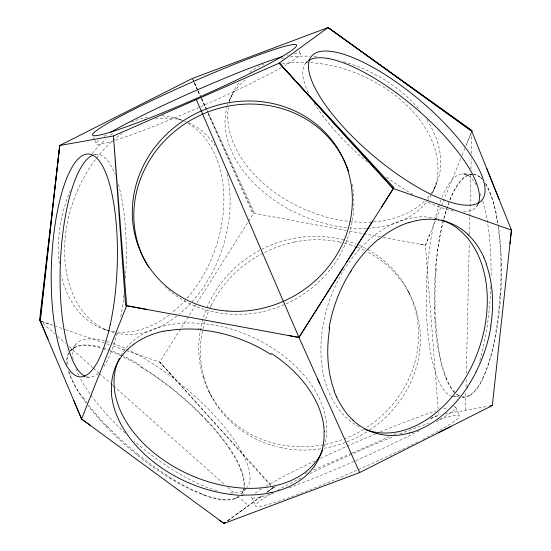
<?xml version="1.0" encoding="UTF-8"?>
<svg xmlns="http://www.w3.org/2000/svg" width="551" height="551" viewBox="0 0 551 551"><rect width="100%" height="100%" fill="white"/><g stroke="black" fill="none" stroke-linecap="round" stroke-linejoin="round"><path stroke-width="0.41" stroke-dasharray="2.75 2.07" d="M465.478 410.261L465.912 391.382M466.008 387.091L466.18 379.363M466.318 373.358L469.273 242.908M469.473 234.327L469.858 217.163M469.879 216.309L470.85 173.393M470.947 169.102L471.181 158.805M471.298 153.653L471.746 133.921M435.937 270.651L436.309 266.154M438.155 409.007L425.413 245.264L429.752 234.602M471.222 132.77L466.001 145.609M420.034 244.265L425.406 245.271L460.767 158.447M462.041 155.32L471.442 132.233M229.223 100.943L233.238 91.948M432.501 192.588L435.262 186.39M434.098 189.021L436.86 182.815M482.593 379.432L481.732 381.113M270.755 485.645L159.714 362.035L248.102 221.929M248.57 221.185L254.176 212.3L207.107 110.365M70.349 350.953L75.57 344.726M241.248 494.24L245.601 489.047M305.647 63.207L307.706 60.762M476.594 206.46L478.144 204.628M228.114 520.447L262.469 495.404M266.594 492.401L272.779 487.897L274.997 486.919M236.324 514.503L245.574 507.781M268.661 491.024L273.282 487.669L159.714 362.035L111.281 345.394M227.46 520.929L262.868 495.232M267.035 492.208L273.282 487.669M227.584 520.84L230.153 518.98M73.386 348.39L73.979 348.06M469.741 395.584L470.616 395.053A111.529 32.895 -87.8 0 0 481.739 381.154M272.779 487.897L276.712 486.168M305.006 473.729L307.362 472.696M313.65 469.927L351.38 453.349M351.999 453.08L389.109 436.771M393.82 434.698L398.538 432.625M430.765 418.457L440.304 414.71M430.483 418.588L438.624 415.006L438.424 412.43M235.249 498.476L236.896 497.76A111.522 36.476 40.3 0 0 239.334 496.231M445.339 413.822L488.138 406.259M463.742 173.964L472.689 174.281L462.213 173.902M92.981 154.177L96.68 154.314M86.025 377.084L89.723 377.221M453.59 396.727L458.425 396.927M461.648 397.057L464.059 397.161M346.359 230.518L252.53 213.017L208.113 113.664M349.513 231.11L380.128 236.82M383.241 237.398L425.406 245.264M338.803 241.937L341.675 242.543M281.947 447.818L277.732 446.895M41.16 321.302L64.653 329.374M65.466 329.65L109.794 344.878M41.773 321.508L51.491 324.856M178.386 118.92L181.499 120.049M103.884 329.154L109.339 331.13M204.18 494.998L201.976 494.171M140.712 366.814L141.979 367.586M170.927 478.316L167.022 475.857M169.977 387.119L173.902 390.239M138.446 455.092L137.922 454.665M42.847 323.279L55.052 334.106M57.621 336.385L65.328 343.225M69.178 346.648L92.947 367.737M93.587 368.302L98.725 372.862M99.366 373.433L110.29 383.124M110.93 383.696L112.859 385.404M113.499 385.975L225.263 485.155M227.832 487.435L234.251 493.131M237.467 495.983L248.384 505.673M201.184 414.903L206.549 420.482M107.355 426.557L106.522 425.682M159.714 362.041L173.93 377.752M84.014 398.759L81.941 395.776M228.734 447.763L229.753 449.279A111.522 36.4 40.3 0 1 240.78 469.535M408.346 291.541L410.047 294.847M208.994 391.589L211.563 396.582M197.761 90.137L194.166 82.354L197.616 90.199M198.119 90.915L200.275 95.578M201.714 98.691L206.742 109.587M192.719 79.227L193.766 81.527M194.11 82.292L201.067 97.603M201.418 98.367L207.679 112.149M208.023 112.914L253.591 213.216M197.967 90.977L200.068 95.674M201.466 98.801L205.661 108.189M299.041 50.651L300.398 53.736M455.829 407.533L459.568 416.012M93.512 137.295L94.531 139.61M94.868 140.381L96.232 143.467M251.655 497.264L255.395 505.742M446.723 378.819L446.503 378.282M489.749 192.568L489.984 193.153M434.946 307.279L435.097 312.121A111.522 33.308 -87.8 0 0 435.448 318.939M438.989 419.669A111.522 8.361 -23.8 0 1 420.84 440.283M417.803 441.826A111.522 8.361 -23.8 0 1 287.808 498.083A111.522 8.361 -23.8 0 1 271.168 493.813M277.229 490.397A111.522 8.361 -23.8 0 1 301.728 477.655M309.931 473.626A111.522 8.361 -23.8 0 1 393.579 436.523M399.874 433.995A111.522 8.361 -23.8 0 1 428.54 423.189M453.831 406.748A111.522 8.361 -23.8 0 1 434.718 422.493M419.325 430.668A111.522 8.361 -23.8 0 1 288.993 487.828M273.833 493.097A111.522 8.361 -23.8 0 1 251.931 496.327M255.161 493.214A111.522 8.361 -23.8 0 1 261.587 488.84M265.878 486.244A111.522 8.361 -23.8 0 1 314.683 461.07M320.455 458.349A111.522 8.361 -23.8 0 1 375.183 434.078M380.3 431.95A111.522 8.361 -23.8 0 1 436.048 410.936M443.693 408.677A111.522 8.361 -23.8 0 1 448.073 407.582M120.834 355.65A111.522 75.625 24.1 0 1 251.621 336.764A111.522 75.625 24.1 0 1 323.809 447.088M359.128 426.77A111.522 78.524 -69.7 0 1 331.075 296.045A111.522 78.524 -69.7 0 1 438.699 219.016M478.454 176.093A111.516 32.771 -87 0 1 480.851 177.973M466.222 176.375A111.516 32.771 -87 0 1 469.115 174.922A111.516 32.785 -86.9 0 1 471.511 174.35M456.173 187.657A111.529 32.943 -87.2 0 1 466.132 176.279M473.86 174.364A111.516 32.785 -86.9 0 1 478.454 176.106M480.871 177.787A111.522 32.723 -87.1 0 1 482.091 178.992M485.589 183.628A111.522 32.723 -87.1 0 1 489.853 192.134M490.08 192.733A111.522 32.364 -87.5 0 1 496.616 216.212M496.479 216.55A111.522 31.937 -87.8 0 1 497.622 223.065M498.145 226.998A111.522 31.793 -87.8 0 1 500.577 252.275M500.57 252.64A111.522 31.882 -87.8 0 1 501.004 264.156M500.928 264.211A111.522 31.999 -87.8 0 1 500.274 295.956M499.902 295.839A111.522 32.289 -87.8 0 1 482.511 378.902M469.769 395.584A111.529 32.895 -87.8 0 1 461.745 396.851M459.438 395.969A111.529 32.895 -87.8 0 1 456.476 393.965M454.623 392.278A111.529 32.888 -87.8 0 1 446.689 378.957M439.67 354.479A111.529 32.888 -87.8 0 1 438.162 345.89M446.51 378.241A111.529 32.778 -88 0 1 439.774 354.562M438.348 345.794A111.522 32.998 -87.9 0 1 435.552 318.836M435.097 307.183A111.516 33.466 -87.8 0 1 436.082 270.72M435.862 265.878A111.529 33.914 -87.8 0 1 456.125 187.319M441.998 197.375A111.522 32.185 -87.8 0 1 476.016 184.647M480.141 193.477A111.522 32.185 -87.8 0 1 481.767 198.05M482.738 201.149A111.522 32.185 -87.8 0 1 491.079 276.836M490.831 286.465A111.522 32.185 -87.8 0 1 479.081 362.827M459.589 395.542A111.522 32.185 -87.8 0 1 453.583 396.727M452.054 396.403A111.522 32.185 -87.8 0 1 426.791 319.298A111.522 32.185 -87.8 0 1 440.855 200.302M211.047 305.688A111.529 102.92 -26.1 0 1 294.324 242.275M203.815 376.953A111.522 103.381 -25.3 0 1 202.396 331.385M202.933 328.844A111.522 103.381 -25.3 0 1 204.889 321.467M205.613 319.174A111.522 103.381 -25.3 0 1 209.049 310.123M210.041 307.906A111.522 103.381 -25.3 0 1 211.081 305.702M203.78 376.96A111.516 103.519 -24.9 0 0 215.097 402.685L216.798 405.309A111.522 103.533 -25.5 0 0 239.795 429.27L242.054 430.944A111.522 103.629 -26.1 0 0 277.773 446.978M369.514 430.131A111.522 103.629 -26.1 0 0 417.968 316.921A111.522 103.505 -27.1 0 0 406.252 288.001L405.564 286.892A111.522 103.498 -27.7 0 0 378.627 258.708A111.522 103.464 -27.6 0 0 368.399 252.379M366.752 431.908A111.522 103.629 -26.1 0 1 324.14 448.294M320.751 448.838A111.522 103.629 -26.1 0 1 281.685 447.846M349.713 244.616A111.522 103.464 -27.6 0 1 355.126 246.435M357.406 247.303A111.522 103.464 -27.6 0 1 364.81 250.553M344.416 243.177A111.522 103.347 -27 0 1 349.699 244.651M303.663 240.525A111.522 103.251 -26.7 0 1 338.831 241.855M294.296 242.082A111.516 103.023 -26.2 0 1 303.67 240.601M358.921 245.236A111.522 103.505 -27.2 0 1 418.478 331.006A111.522 103.505 -27.2 0 1 366.546 427.5M363.715 429.277A111.522 103.505 -27.2 0 1 198.863 352.206A111.522 103.505 -27.2 0 1 355.815 243.948M81.038 395.46A111.529 36.09 39.1 0 1 68.579 371.746M67.002 365.272A111.529 36.09 39.1 0 1 68.875 352.833M70.349 350.987A111.529 36.09 39.1 0 1 73.614 348.597M106.433 425.689A111.502 34.823 40.4 0 1 83.904 398.717M138.032 454.465A111.509 34.892 40.4 0 1 107.686 426.557M166.912 475.327A111.529 35.533 40.4 0 1 138.632 454.727M201.728 493.786A111.529 36.456 40.5 0 1 170.817 477.91M235.339 498.565A111.529 36.697 40.6 0 1 204.414 495.349M206.425 420.42A111.522 36.476 40.3 0 1 228.527 447.626M240.58 469.431A111.522 36.476 40.3 0 1 243.983 486.457M243.604 488.999A111.522 36.476 40.3 0 1 241.772 493.482M173.834 390.356A111.522 36.896 40.1 0 1 201.025 414.931M142.02 367.772A111.522 37.337 40.1 0 1 169.922 387.257M73.751 347.846A111.522 37.461 40.1 0 1 101.06 347.323M103.54 348.032A111.522 37.461 40.1 0 1 106.095 348.838M108.361 349.616A111.522 37.461 40.1 0 1 140.223 365.044M246.139 488.358A111.522 36.876 40 0 1 230.022 492.904M217.177 490.672A111.522 36.876 40 0 1 134.12 441.117M125.173 433.107A111.522 36.876 40 0 1 80.15 378.082M78.765 375.355A111.522 36.876 40 0 1 75.928 368.901M73.173 359.231A111.522 36.876 40 0 1 110.014 342.446M113.045 343.473A111.522 36.876 40 0 1 213.182 414.194A111.522 36.876 40 0 1 247.227 487.105M239.01 496.361A111.522 36.876 40 0 1 88.064 405.591M86.059 402.919A111.522 36.876 40 0 1 68.723 371.043M67.284 364.135A111.522 36.876 40 0 1 69.027 352.833M70.556 350.684A111.522 36.876 40 0 1 107.411 350.195M110.482 351.324A111.522 36.876 40 0 1 209.304 422.817A111.522 36.876 40 0 1 241.393 494.075M95.213 154.466A111.522 32.895 -87.9 0 1 114.966 174.02M118.451 184.495A111.522 32.895 -87.9 0 1 125.401 279.488M123.996 294.861A111.522 32.895 -87.9 0 1 120.428 318.485M117.177 333.066A111.522 32.895 -87.9 0 1 103.953 366.429M98.292 373.268A111.522 32.895 -87.9 0 1 86.714 376.829M161.898 115.875A111.522 78.214 -70.1 0 1 185.081 121.75M187.946 123.3A111.522 78.214 -70.1 0 1 223.41 211.054A111.522 78.214 -70.1 0 1 172.318 312.472M169.233 314.89A111.522 78.214 -70.1 0 1 117.976 332.067M114.801 331.736A111.522 78.214 -70.1 0 1 61.388 275.727M59.274 263.654A111.522 78.214 -70.1 0 1 70.184 190.736M92.182 153.502A111.522 78.214 -70.1 0 1 105.723 139.224M110.565 135.112A111.522 78.214 -70.1 0 1 114.353 132.212M131.352 122.26A111.522 78.214 -70.1 0 1 149.08 116.778M188.373 122.632A111.522 78.214 -70.1 0 1 215.035 145.643M226.922 173.799A111.522 78.214 -70.1 0 1 179.158 314.222M176.706 316.191A111.522 78.214 -70.1 0 1 117.067 333.321M113.961 332.59A111.522 78.214 -70.1 0 1 64.722 245.264A111.522 78.214 -70.1 0 1 121.916 133.507M155.313 119.03A111.522 78.214 -70.1 0 1 180.776 119.994M184.626 121.179A111.522 78.214 -70.1 0 1 186.135 121.73M426.667 119.608A111.522 76.162 24 0 1 426.433 199.138M424.263 201.342A111.522 76.162 24 0 1 299.255 206.894A111.522 76.162 24 0 1 228.341 107.741M229.244 103.037A111.522 76.162 24 0 1 240.002 81.548M249.562 72.408A111.522 76.162 24 0 1 263.764 64.068M281.32 58.461A111.522 76.162 24 0 1 283.682 57.993M290.301 56.973A111.522 76.162 24 0 1 309.903 56.236M313.918 56.464A111.522 76.162 24 0 1 317.204 56.739M343.459 61.712A111.522 76.162 24 0 1 419.89 110.358M281.719 64.047A111.522 76.162 24 0 1 428.464 133.466A111.522 76.162 24 0 1 369.604 228.128M366.325 228.307A111.522 76.162 24 0 1 350.181 227.949M346.889 227.632A111.522 76.162 24 0 1 226.874 107.7M227.549 105.42A111.522 76.162 24 0 1 228.045 103.932M229.175 101.005A111.522 76.162 24 0 1 246.8 78.614M477.951 204.304A111.522 36.208 40.2 0 1 463.577 211.873M453.549 211.012A111.522 36.208 40.2 0 1 425.62 201.129M412.94 194.434A111.522 36.208 40.2 0 1 385.783 176.699M367.4 162.194A111.522 36.208 40.2 0 1 313.168 101.611M308.36 92.733A111.522 36.208 40.2 0 1 308.009 60.941M352.034 184.068A111.522 103.609 -26.2 0 1 294.551 299.62A111.522 103.609 -26.2 0 1 165.21 287.085M294.448 53.406A111.522 8.361 -23.8 0 1 284.633 65.665M281.375 67.525A111.522 8.361 -23.8 0 1 155.761 125.545A111.522 8.361 -23.8 0 1 99.125 139.892M104.07 136.373A111.522 8.361 -23.8 0 1 106.901 134.575M286.823 55.272A111.522 8.361 -23.8 0 1 288.263 54.873M472.91 174.026A111.522 33.274 -87.6 0 1 482.063 179.151M485.445 183.662A111.522 33.274 -87.6 0 1 499.488 309.696A111.522 33.274 -87.6 0 1 462.943 396.851M458.267 395.404A111.522 33.274 -87.6 0 1 434.78 317.472A111.522 33.274 -87.6 0 1 448.521 203.56M449.94 199.813A111.522 33.274 -87.6 0 1 470.526 174.157M193.807 81.576L192.733 79.241L193.773 81.589"/><path stroke-width="0.83" d="M509.957 243.804L511.459 230.063L471.56 130.732L328.065 27.55L192.375 78.462L59.722 145.485L39.541 320.744L41.16 321.302M492.332 405.515L511.452 230.063L392.622 188.263L279.281 63.103L113.43 135.994L59.722 145.485L40.023 320.393L81.555 419.001L223.988 523.45L359.686 472.538L492.339 405.515L489.818 405.963M59.722 145.485L40.278 320.999L48.013 339.375M329.25 328.906L329.484 327.494M90.481 425.544L81.555 419.008L126.93 305.034M471.442 132.233L472.09 130.642L328.065 27.55L279.281 63.103L393.345 188.525L381.574 207.107M350.65 271.967L351.304 270.927M343.266 267.517L298.945 337.432L359.686 472.538M346.221 262.855L372.738 221.047M467.324 387.057L469.817 383.165A111.536 78.641 -70.5 0 0 476.202 371.794M225.022 522.706L223.995 523.45L219.539 520.185M438.513 432.707L450.938 426.433M408.849 222.487L408.622 222.563A111.516 77.34 -69 0 0 383.041 236.048A111.516 77.436 -69.1 0 0 378.489 239.616M412.231 432.184L409.297 433.058M272.38 492.325L271.071 492.622M164.06 331.247L168.083 330.448M198.215 329.05L201.769 329.36M438.844 219.911L439.285 219.987A111.543 77.629 -69.8 0 1 443.72 220.972A111.529 77.636 -70 0 1 467.572 234.127M381.616 434.615L377.297 433.665M147.468 309.572L126.654 305.729L113.43 135.994L125.587 305.536L298.945 337.432L393.931 187.602L279.281 63.103M288.159 335.449L298.945 337.439L196.356 99.552M270.975 353.866L271.354 354.114M328.065 27.55L471.801 131.345M353.074 420.255L352.351 419.573A111.522 78.469 -70.5 0 1 336.647 396.892M467.51 234.23L468.288 234.967M317.92 379.653L319.821 383.875M73.82 400.618L81.555 419.001M486.678 168.365L499.061 199.214M133.831 344.175A111.516 75.391 23.1 0 1 163.922 331.048M168.234 330.69A111.536 75.37 22.9 0 1 198.284 329.353M201.9 330.035A111.522 76.134 23.4 0 1 270.589 354.286M271.767 353.673A111.522 77.484 23.6 0 1 324.236 431.688M324.029 431.715A111.536 76.541 24.6 0 1 318.685 458.928L318.554 459.197A111.536 76.534 24.6 0 1 301.218 479.563L298.174 481.643A111.522 76.499 24.4 0 1 242.977 494.977M243.108 495.432A111.522 76.541 24.5 0 1 111.302 391.506M111.516 391.547A111.522 75.446 24.7 0 1 114.773 368.846A111.522 75.57 24 0 1 119.76 358.99A111.522 75.542 23.6 0 1 133.859 344.203M322.693 450.015A111.522 75.625 24.1 0 1 189.145 474.514A111.522 75.625 24.1 0 1 119.367 358.419M408.849 222.666A111.536 77.436 -69.2 0 1 438.83 219.959M468.316 234.919A111.509 77.491 -70.8 0 1 483.971 257.551M483.888 257.634A111.502 77.381 -71 0 1 486.402 263.819M486.168 264.025A111.516 77.457 -70.9 0 1 490.734 325.951M491.017 325.944A111.536 78.194 -70.5 0 1 487.8 341.055A111.536 78.414 -70.5 0 1 476.119 371.732M409.372 433.017A111.536 78.414 -70.5 0 1 381.698 434.622M377.18 433.637A111.536 78.414 -70.5 0 1 352.991 420.193M467.441 387.174A111.529 78.586 -70.5 0 1 412.238 432.26M336.585 396.954A111.529 78.676 -70.1 0 1 333.947 390.563M334.168 390.383A111.522 78.765 -70 0 1 329.601 328.899M329.161 327.494A111.522 79.192 -69.6 0 1 350.429 271.767M351.008 270.644A111.522 78.29 -69.5 0 1 378.379 239.313M441.716 219.966A111.522 78.524 -69.7 0 1 477.937 351.69A111.522 78.524 -69.7 0 1 364.982 429.387M85.212 376.278A111.522 32.895 -87.9 0 1 60.266 266.429A111.522 32.895 -87.9 0 1 92.231 155.437M308.56 60.562A111.522 36.208 40.2 0 1 414.2 106.935A111.522 36.208 40.2 0 1 478.309 203.512M148.722 267.318A111.522 103.609 -26.2 0 1 199.235 115.731A111.522 103.609 -26.2 0 1 348.68 171.499M110.448 132.44A111.522 8.361 -23.8 0 1 282.146 56.657M225.366 522.451L223.988 523.45L225.38 522.444M110.2 324.753A111.522 32.895 -87.9 0 0 89.296 154.066A111.522 32.895 -87.9 0 0 53.481 317.507A111.522 32.895 -87.9 0 0 110.2 324.753M329.229 110.124A111.522 36.208 40.2 0 0 479.907 202.01A111.522 36.208 40.2 0 0 381.237 72.215A111.522 36.208 40.2 0 0 329.229 110.124M226.826 310.998A111.522 103.609 -26.2 0 0 344.416 161.291A111.522 103.609 -26.2 0 0 155.747 146.187A111.522 103.609 -26.2 0 0 226.826 310.998M144.913 119.856A111.522 8.361 -23.8 0 0 296.658 45.258A111.522 8.361 -23.8 0 0 142.151 105.248A111.522 8.361 -23.8 0 0 144.913 119.856"/></g></svg>
